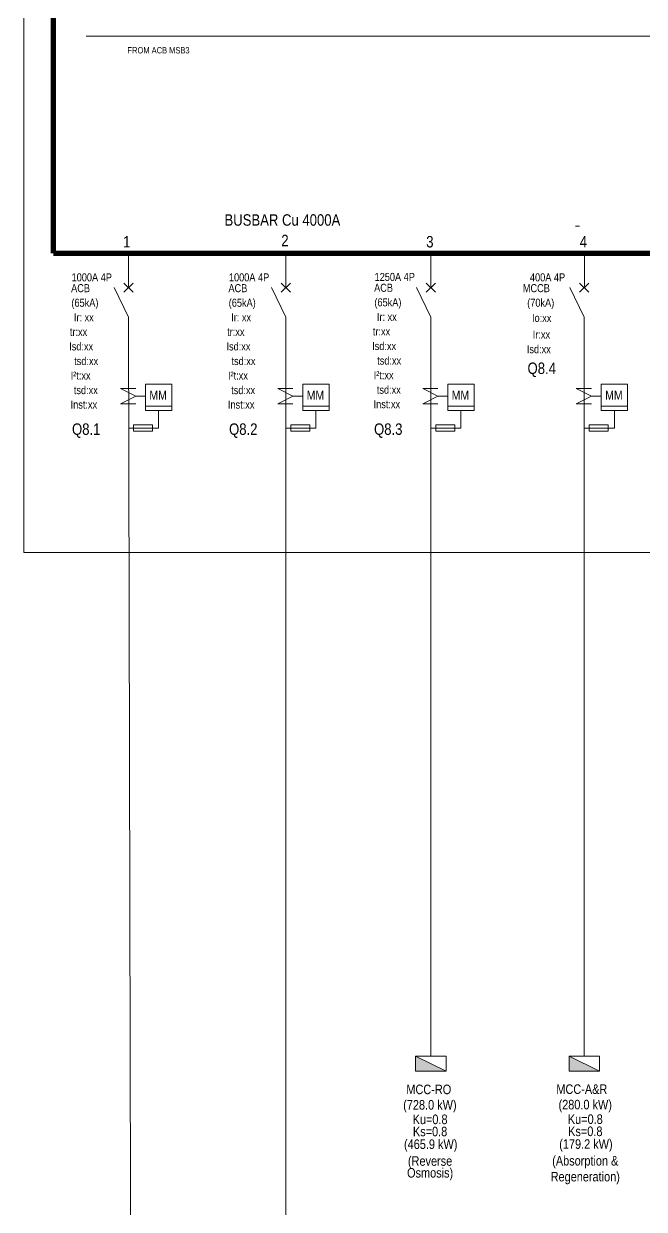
# Model space of a CAD drawing. Header units: millimetres. Extents: x -116965 to 323937, y 291661 to 566926.
# Drawn here: x -56643 to -55803, y 326341 to 327947 of the extents above; entities that cross this region are included whole.
import ezdxf
from ezdxf.enums import TextEntityAlignment as Align

# ---------------------------------------------------------------- set-up
doc = ezdxf.new("R2010")
doc.units = ezdxf.units.MM
doc.layers.get('0').update_dxf_attribs({"lineweight": 18})
doc.layers.add('HV-MV Equipment', color=4, linetype='Continuous', lineweight=9)
doc.styles.add('Hel-Con', font='')
doc.styles.add('VNI-HELVE', font='')
doc.styles.add('VNI-HELVE-CONDENSE', font='')
doc.styles.get('Hel-Con').set_extended_font_data('VNI-Helve-Condense')
doc.styles.get('VNI-HELVE').set_extended_font_data('VNI-Helve-Condense')
doc.styles.get('VNI-HELVE-CONDENSE').set_extended_font_data('VNI-Helve-Condense')

# ---------------------------------------------------------------- blocks, each defined once
blk = doc.blocks.new('TDIEN')
blk.add_hatch(color=256).paths.add_polyline_path([(400, 0), (-400, 400), (-400, 0)])
blk.add_line((-400, 400), (400, 0))
blk.add_lwpolyline([(-400, 0), (400, 0), (400, 400), (-400, 400)], close=True)

msp = doc.modelspace()

# ---------------------------------------------------------------- linework, layer by layer
at = {"layer": 'HV-MV Equipment', "color": 8, "lineweight": 9}
msp.add_line((-55890.295036, 327673.012791), (-55895.457637, 327673.010707), dxfattribs=at)
at = {"layer": 'HV-MV Equipment', "color": 6, "lineweight": 9}
msp.add_line((-56287.798731, 326548.546031), (-56287.798731, 325759.673452), dxfattribs=at)
at = {"layer": 'HV-MV Equipment', "color": 6, "const_width": 7.259908}
for points in [[(-56602.539381, 327636.272433), (-56602.539381, 328626.83358)], [(-53228.23878, 327636.386504), (-56602.539381, 327636.272433)]]:
    msp.add_lwpolyline(points, dxfattribs=at)
at = {"layer": 'HV-MV Equipment', "lineweight": 9}
msp.add_lwpolyline([(-56642.54954, 328189.860327), (-53322.833624, 328189.954096), (-53322.833624, 327230.848957), (-55343.806118, 327230.848957), (-55343.806118, 327230.848957), (-56642.54954, 327230.848957), (-56642.54954, 328189.860327)], dxfattribs=at)
at = {"layer": 'HV-MV Equipment', "color": 8, "lineweight": 9}
for points in [[(-56557.999258, 327930.530149), (-55620.806032, 327930.489939)], [(-56477.767611, 327458.847497), (-56442.083712, 327458.847497), (-56442.083712, 327423.163597), (-56477.767611, 327423.163597)], [(-56264.81031, 327458.847497), (-56229.126411, 327458.847497), (-56229.126411, 327423.163597), (-56264.81031, 327423.163597)], [(-56068.548742, 327458.847497), (-56032.864842, 327458.847497), (-56032.864842, 327423.163597), (-56068.548742, 327423.163597)], [(-55860.754042, 327458.847497), (-55825.070142, 327458.847497), (-55825.070142, 327423.163597), (-55860.754042, 327423.163597)], [(-56494.122284, 327403.824051), (-56494.122284, 327395.219716), (-56468.309278, 327395.219716), (-56468.309278, 327403.824051)], [(-56281.164983, 327403.824051), (-56281.164983, 327395.219716), (-56255.351977, 327395.219716), (-56255.351977, 327403.824051)], [(-56084.903414, 327403.824051), (-56084.903414, 327395.219716), (-56059.090408, 327395.219716), (-56059.090408, 327403.824051)], [(-55877.108714, 327403.824051), (-55877.108714, 327395.219716), (-55851.295708, 327395.219716), (-55851.295708, 327403.824051)]]:
    msp.add_lwpolyline(points, close=True, dxfattribs=at)
at = {"layer": 'HV-MV Equipment', "color": 7, "lineweight": 9}
msp.add_lwpolyline([(-56386.26404, 327636.262729, 0, 3.441734, 0), (-56386.26404, 327646.587931, 0, 0, 0), (-56386.26404, 327681.477752, 0, 0, 0), (-56375.938838, 327681.477752, 0, 0, 0)], format="xyseb", dxfattribs=at)
at = {"layer": 'HV-MV Equipment', "color": 6, "lineweight": 9}
for points in [[(-56500.660617, 327636.272433), (-56500.660617, 327591.296564)], [(-56287.703316, 327636.272433), (-56287.703316, 327591.296564)], [(-56091.441747, 327636.272433), (-56091.441747, 327591.296564)], [(-55883.647048, 327636.272433), (-55883.647048, 327591.296564)], [(-56500.756032, 327549.984693), (-56496.884081, 325763.545403)], [(-56287.798731, 327549.984693), (-56287.798731, 326548.546031)], [(-56091.537162, 327549.984693), (-56091.537162, 326548.546031)], [(-55883.742462, 327549.984693), (-55883.742462, 326548.546031)]]:
    msp.add_lwpolyline(points, dxfattribs=at)
at = {"layer": 'HV-MV Equipment', "color": 4, "lineweight": 9}
for points in [[(-56500.756032, 327549.984693), (-56520.150662, 327589.769859)], [(-56507.023763, 327583.502128), (-56494.488301, 327596.03759)], [(-56494.488301, 327583.502128), (-56507.023763, 327596.03759)], [(-56287.798731, 327549.984693), (-56307.193361, 327589.769859)], [(-56294.066462, 327583.502128), (-56281.531, 327596.03759)], [(-56281.531, 327583.502128), (-56294.066462, 327596.03759)], [(-56091.537162, 327549.984693), (-56110.931792, 327589.769859)], [(-56097.804893, 327583.502128), (-56085.269431, 327596.03759)], [(-56085.269431, 327583.502128), (-56097.804893, 327596.03759)], [(-55883.742462, 327549.984693), (-55903.137092, 327589.769859)], [(-55890.010193, 327583.502128), (-55877.474732, 327596.03759)], [(-55877.474732, 327583.502128), (-55890.010193, 327596.03759)]]:
    msp.add_lwpolyline(points, dxfattribs=at)
at = {"layer": 'HV-MV Equipment', "color": 8, "lineweight": 9}
for points in [[(-56491.02744, 327453.136702), (-56511.677845, 327453.136702), (-56491.02744, 327442.811499), (-56511.677845, 327432.486297), (-56491.02744, 327432.486297)], [(-56491.02744, 327442.811499), (-56477.777365, 327442.811499)], [(-56278.070139, 327453.136702), (-56298.720544, 327453.136702), (-56278.070139, 327442.811499), (-56298.720544, 327432.486297), (-56278.070139, 327432.486297)], [(-56278.070139, 327442.811499), (-56264.820064, 327442.811499)], [(-56081.80857, 327453.136702), (-56102.458975, 327453.136702), (-56081.80857, 327442.811499), (-56102.458975, 327432.486297), (-56081.80857, 327432.486297)], [(-56081.80857, 327442.811499), (-56068.558496, 327442.811499)], [(-55874.013871, 327453.136702), (-55894.664276, 327453.136702), (-55874.013871, 327442.811499), (-55894.664276, 327432.486297), (-55874.013871, 327432.486297)], [(-55874.013871, 327442.811499), (-55860.763796, 327442.811499)], [(-56477.767611, 327429.110914), (-56442.083712, 327429.110914)], [(-56264.81031, 327429.110914), (-56229.126411, 327429.110914)], [(-56068.548742, 327429.110914), (-56032.864842, 327429.110914)], [(-55860.754042, 327429.110914), (-55825.070142, 327429.110914)], [(-56459.925661, 327423.163597), (-56459.925661, 327399.521884), (-56500.758432, 327399.521884)], [(-56246.968361, 327423.163597), (-56246.968361, 327399.521884), (-56287.801131, 327399.521884)], [(-56050.706792, 327423.163597), (-56050.706792, 327399.521884), (-56091.539562, 327399.521884)], [(-55842.912092, 327423.163597), (-55842.912092, 327399.521884), (-55883.744863, 327399.521884)]]:
    msp.add_lwpolyline(points, dxfattribs=at)

# ---------------------------------------------------------------- block references
at = {"layer": 'HV-MV Equipment', "lineweight": 9, "xscale": 0.05162601234957633, "yscale": 0.05162601234957633, "zscale": 0.05162601234957633}
for p in [(-56091.441719, 326527.895626), (-55883.647019, 326527.895626)]:
    msp.add_blockref('TDIEN', p, dxfattribs=at)

# ---------------------------------------------------------------- texts
at = {"layer": 'HV-MV Equipment', "color": 7, "lineweight": 9, "style": 'Hel-Con'}
msp.add_text('FROM ACB MSB3', height=8.51829204, dxfattribs=at).set_placement((-56418.055888, 327911.425842), align=Align.MIDDLE_RIGHT)
msp.add_text('BUSBAR Cu 4000A', height=15.4878037, dxfattribs=at).set_placement((-56370.776237, 327681.477752), align=Align.MIDDLE_LEFT)
for s, height, p in [('1', 15.487804, (-56503.159196, 327644.273206)), ('2', 15.487804, (-56288.911245, 327645.948565)), ('3', 15.487804, (-56092.732398, 327644.273206)), ('4', 15.487804, (-55884.937698, 327644.273206)), ('1000A 4P', 10.8414626, (-56550.48744, 327598.324929)), ('1000A 4P', 10.8414626, (-56337.530139, 327598.324929)), ('1250A 4P', 10.8414626, (-56140.32608, 327598.871194)), ('400A 4P', 10.8414626, (-55933.47387, 327598.324929)), ('ACB', 10.8414626, (-56565.619362, 327583.669237)), ('ACB', 10.8414626, (-56352.662061, 327583.669237)), ('ACB', 10.8414626, (-56155.458003, 327584.215502)), ('MCCB', 10.8414626, (-55948.605792, 327583.669237)), ('(65kA)', 10.8414626, (-56559.719196, 327563.918099)), ('(65kA)', 10.8414626, (-56346.761895, 327563.918099)), ('(65kA)', 10.8414626, (-56149.557837, 327564.464364)), ('(70kA)', 10.8414626, (-55942.705627, 327563.918099)), ('Ir: xx', 10.8414626, (-56561.232192, 327544.1084)), ('Ir: xx', 10.8414626, (-56348.274891, 327544.1084)), ('Ir: xx', 10.8414626, (-56151.070833, 327544.654665)), ('Io:xx', 10.8414626, (-55941.357952, 327543.27509)), ('tr:xx', 10.8414626, (-56568.392527, 327524.418046)), ('tr:xx', 10.8414626, (-56355.435226, 327524.418046)), ('tr:xx', 10.8414626, (-56158.231167, 327524.964311)), ('Ir:xx', 10.8414626, (-55941.726311, 327520.755485)), ('Isd:xx', 10.8414626, (-56564.836778, 327504.724016)), ('Isd:xx', 10.8414626, (-56351.879477, 327504.724016)), ('Isd:xx', 10.8414626, (-56154.675418, 327505.270281)), ('Isd:xx', 10.8414626, (-55945.285212, 327500.953518)), ('tsd:xx', 10.8414626, (-56558.041994, 327484.916473)), ('tsd:xx', 10.8414626, (-56345.084693, 327484.916473)), ('tsd:xx', 10.8414626, (-56147.880635, 327485.462738)), ('tsd:xx', 10.8414626, (-56558.483697, 327445.48478)), ('tsd:xx', 10.8414626, (-56345.526396, 327445.48478)), ('tsd:xx', 10.8414626, (-56148.322338, 327446.031046))]:
    msp.add_text(s, height=height, dxfattribs=at).set_placement(p, align=Align.CENTER)
at = {"layer": 'HV-MV Equipment', "color": 1, "lineweight": 9, "style": 'Hel-Con'}
for s, p in [('Q8.4', (-55960.561569, 327472.825115)), ('Q8.1', (-56577.198521, 327390.342422)), ('Q8.2', (-56364.617838, 327390.342422)), ('Q8.3', (-56168.356269, 327390.342422))]:
    msp.add_text(s, height=15.4878037, dxfattribs=at).set_placement(p)
at = {"layer": 'HV-MV Equipment', "color": 7, "lineweight": 9, "style": 'Hel-Con'}
for s, p in [('I²t:xx', (-56578.994715, 327465.208856)), ('I²t:xx', (-56366.037414, 327465.208856)), ('I²t:xx', (-56168.833356, 327465.755121)), ('Inst:xx', (-56579.094967, 327425.873148)), ('Inst:xx', (-56366.137666, 327425.873148)), ('Inst:xx', (-56168.933608, 327426.419413))]:
    msp.add_text(s, height=10.8414626, dxfattribs=at).set_placement(p)
at = {"layer": 'HV-MV Equipment', "color": 7, "lineweight": 9, "style": 'VNI-HELVE'}
for p in [(-56460.649204, 327444.045037), (-56247.691903, 327444.045037), (-56051.430334, 327444.045037), (-55843.635634, 327444.045037)]:
    msp.add_text('MM', height=12.390243, dxfattribs=at).set_placement(p, align=Align.MIDDLE)
at = {"layer": 'HV-MV Equipment', "color": 7, "lineweight": 9, "attachment_point": 2, "style": 'VNI-HELVE-CONDENSE'}
for s, insert, char_height, width in [('MCC-RO', (-56094.210658, 326509.874835), 12.9065031, 150.67009374), ('MCC-A&R', (-55887.047479, 326510.152265), 12.9065031, 134.45068699), ('(728.0 kW)', (-56092.732398, 326488.884309), 12.9065031, 110.34275061), ('(280.0 kW)', (-55882.448162, 326489.213365), 12.9065031, 110.34275061), ('Ku=0.8', (-56092.482076, 326469.254459), 12.9065031, 110.34275061), ('Ku=0.8', (-55882.356397, 326469.524554), 12.9065031, 110.34275061), ('Ks=0.8', (-56092.482076, 326452.775114), 12.9065031, 110.34275061), ('Ks=0.8', (-55882.356397, 326453.045209), 12.9065031, 110.34275061), ('(465.9 kW)', (-56091.623364, 326435.604791), 12.9065031, 110.34275061), ('(179.2 kW)', (-55881.494007, 326435.77897), 12.9065031, 110.34275061), ('(Reverse', (-56092.464072, 326412.812957), 12.9065031, 110.34275061), ('(Absorption & Regeneration)', (-55882.386369, 326413.147651), 12.90650309, 167.31341679), ('Osmosis)', (-56092.438259, 326396.808893), 12.9065031, 110.34275061)]:
    msp.add_mtext(s, dxfattribs=dict(at, insert=insert, char_height=char_height, width=width))

doc.saveas('drawing.dxf')
